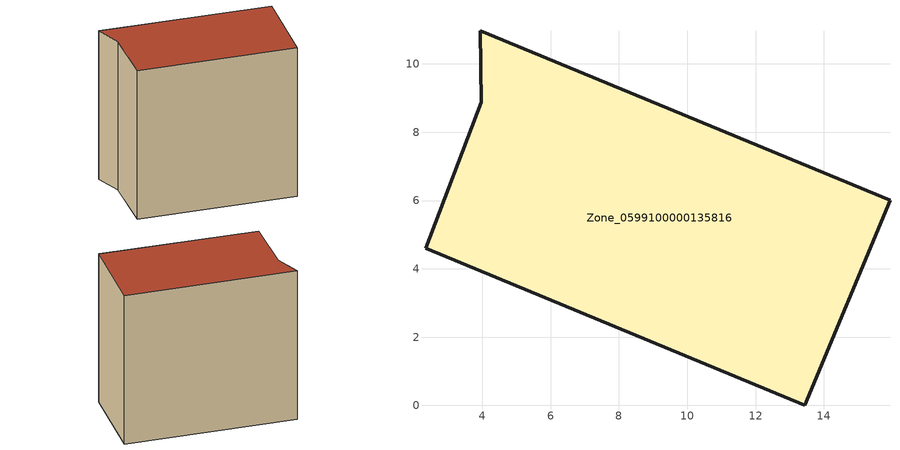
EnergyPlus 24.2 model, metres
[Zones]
Zone_0599100000135816
 floor ground (C_G): 13.44,0 2.33,4.61 3.97,8.88 3.93,10.98 15.94,6.01 z0
 wall outside (C_F): 3.97,8.88 2.33,4.61 13.44,0 15.94,6.01 3.93,10.98 3.97,8.88 z0:12.22
 roof outside (C_R): 2.33,4.61 13.44,0 15.94,6.01 3.93,10.98 3.97,8.88 z12.22
[BUILDING]
Pand.0599100000135816: North Axis=0; Terrain=City; Loads Convergence Tolerance Value=0.04; Temperature Convergence Tolerance Value=0.4; Solar Distribution=FullExterior; Maximum Number of Warmup Days=25; Minimum Number of Warmup Days=1
[Site:Location]
Rotterdam.The.Hague.AP_ZH_NLD Design_Conditions: Latitude=51.96; Longitude=4.45; Time Zone=1; Elevation=-4.5
[SITE:GROUNDTEMPERATURE:BUILDINGSURFACE]
18, 18, 18, 18, 18, 18, 18, 18, 18, 18, 18, 18
[MATERIAL] Thermal Absorptance=0.9; Solar Absorptance=0.7; Visible Absorptance=0.7
Name | Roughness | Thickness | Conductivity | Density | Specific Heat
G.TI.1946 | MediumSmooth | 0.15 | 1 | 540 | 1210
F.TI.1946 | Rough | 0.3 | 0.857143 | 1920 | 840
R.TI.1946 | MediumRough | 0.2 | 0.1 | 1500 | 1000
[CONSTRUCTION]
C_G: G.TI.1946
C_F: F.TI.1946
C_R: R.TI.1946
[ZONE]
Zone_0599100000135816: Type=1; Multiplier=1; Ceiling Height=Autocalculate; Volume=Autocalculate; Floor Area=autocalculate; Part of Total Floor Area=Yes
[ZONEINFILTRATION:DESIGNFLOWRATE]
Infil_Zone_0599100000135816: Zone or ZoneList or Space or SpaceList=Zone_0599100000135816; Schedule=AlwaysOn; Design Flow Rate Calculation Method=Flow/Area; Flow Rate per Floor Area=0.003; Constant Term Coefficient=1; Temperature Term Coefficient=0; Velocity Term Coefficient=0; Velocity Squared Term Coefficient=0
[HVACTEMPLATE:ZONE:IDEALLOADSAIRSYSTEM]
Zone_0599100000135816: Maximum Heating Supply Air Temperature=50; Minimum Cooling Supply Air Temperature=13; Maximum Heating Supply Air Humidity Ratio=0.0156; Minimum Cooling Supply Air Humidity Ratio=0.0077; Heating Limit=NoLimit; Cooling Limit=NoLimit; Dehumidification Control Type=ConstantSensibleHeatRatio; Cooling Sensible Heat Ratio=0.7; Dehumidification Setpoint=60; Humidification Control Type=None; Humidification Setpoint=30; Outdoor Air Method=None; Outdoor Air Flow Rate per Person=0.00944; Outdoor Air Flow Rate per Zone Floor Area=0; Outdoor Air Flow Rate per Zone=0; Demand Controlled Ventilation Type=None; Outdoor Air Economizer Type=NoEconomizer; Heat Recovery Type=None; Sensible Heat Recovery Effectiveness=0.7; Latent Heat Recovery Effectiveness=0.65
[ZONECONTROL:THERMOSTAT]
ThermostatControl_Zone_0599100000135816: Zone or ZoneList=Zone_0599100000135816; Control Type Schedule=DualSetpointControlType; Control 1=Thermostat_Zone_0599100000135816; Temperature Difference Between Cutout And Setpoint=0
[THERMOSTATSETPOINT:DUALSETPOINT]
Thermostat_Zone_0599100000135816: Heating Setpoint Temperature Schedule=HeatingSetpoint_Zone_0599100000135816; Cooling Setpoint Temperature Schedule=CoolingSetpoint_Zone_0599100000135816
[SCHEDULE:COMPACT]
HeatingSetpoint_Zone_0599100000135816: Through: 12/31, For: AllDays, Until: 24:00, 21
CoolingSetpoint_Zone_0599100000135816: Through: 12/31, For: AllDays, Until: 24:00, 24
DualSetpointControlType: Through: 12/31, For: AllDays, Until: 24:00, 4
AlwaysOn: Through: 12/31, For: AllDays, Until: 24:00, 1
